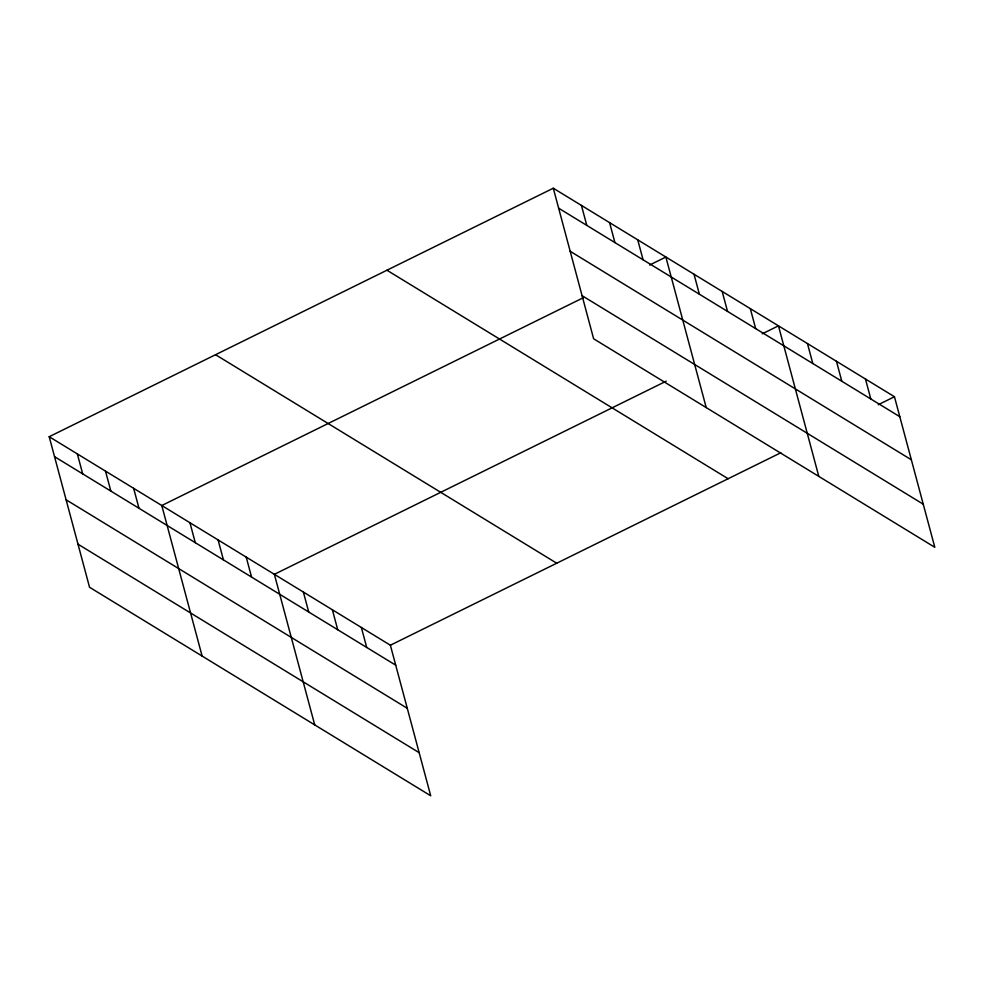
<?xml version="1.0" encoding="UTF-8"?>
<svg xmlns="http://www.w3.org/2000/svg" width="984" height="984" viewBox="0 0 984 984"><rect width="100%" height="100%" fill="white"/><g stroke="black" fill="none" stroke-linecap="round" stroke-linejoin="round"><path stroke-width="1.48" d="M49.2 436.712L390.377 645.221L430.709 795.773L89.544 587.264L49.2 436.712L553.291 188.227L894.456 396.737L934.8 547.288L593.623 338.779L553.291 188.227M583.377 297.697L161.782 505.518L202.126 656.082M649.649 265.028L665.873 257.033L706.217 407.585M666.205 381.177L274.376 574.324L314.72 724.888M762.231 333.834L778.455 325.839L818.799 476.391M390.377 645.221L780.853 452.738M878.232 404.731L894.456 396.737M558.629 208.19L899.806 416.699M570.179 251.277L911.356 459.786M582.085 295.68L923.25 504.189M386.933 270.219L728.111 478.728M215.545 354.707L556.723 563.217M54.55 456.674L395.728 665.184M66.1 499.774L407.265 708.283M77.994 544.177L419.172 752.686M865.465 379.012L870.803 398.975M836.461 361.288L841.812 381.251M807.458 343.564L812.809 363.526M750.312 308.632L755.663 328.594M722.17 291.436L727.52 311.399M694.015 274.228L699.366 294.191M637.73 239.825L643.081 259.788M609.576 222.63L614.926 242.593M581.433 205.422L586.784 225.385M361.374 627.497L366.724 647.46M332.371 609.773L337.721 629.735M303.38 592.048L308.718 612.011M246.221 557.129L251.572 577.091M218.079 539.921L223.429 559.884M189.937 522.725L195.287 542.688M133.639 488.322L138.99 508.285M105.497 471.115L110.848 491.077M77.342 453.919L82.693 473.882"/></g></svg>
